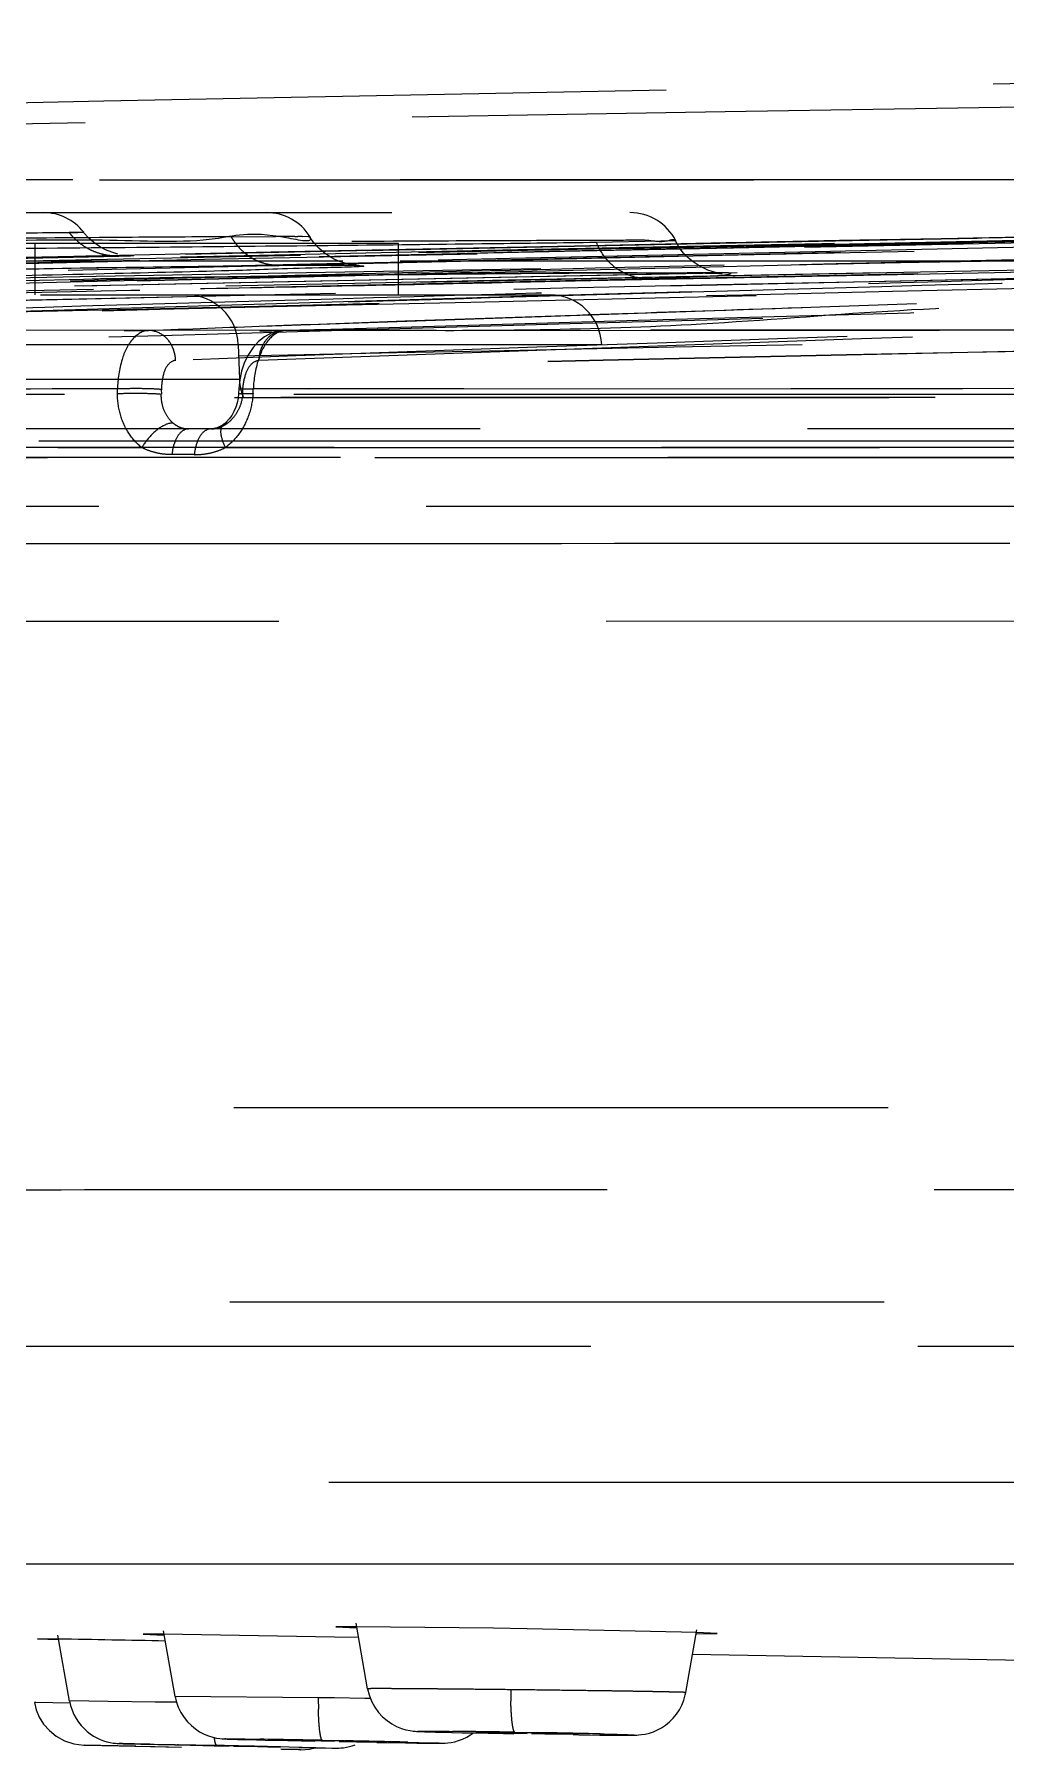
# Model space of a CAD drawing. Header units: millimetres. Extents: x 687 to 1107, y -116 to 478.
# Drawn here: x 931.257 to 933.143, y 329.14 to 332.471 of the extents above; entities that cross this region are included whole.
import ezdxf

# ---------------------------------------------------------------- set-up
doc = ezdxf.new("R2010")
doc.units = ezdxf.units.MM
doc.header["$LTSCALE"] = 0.1
doc.linetypes.add('HIDDENX2', pattern=[19.05, 12.7, -6.35])
doc.layers.add('HIDDEN', color=8, linetype='HIDDENX2')

msp = doc.modelspace()

# ---------------------------------------------------------------- linework, layer by layer
at = {"layer": 'HIDDEN'}
for p, q in [((928.7763, 332.1246), (932.4133, 332.1246)), ((931.325, 332.0859), (928.6826, 332.0558)), ((931.3531, 332.0863), (931.325, 332.0859)), ((931.3499, 332.0863), (931.3531, 332.0863)), ((931.6397, 332.0776), (931.7253, 332.0779)), ((931.7629, 332.078), (931.7253, 332.078)), ((931.7629, 332.0779), (931.7686, 332.0779)), ((931.7776, 332.0779), (931.7687, 332.0779)), ((931.7891, 332.0779), (931.7777, 332.0778)), ((931.7925, 332.0778), (931.7891, 332.0776)), ((931.9642, 332.0646), (929.2254, 332.0646)), ((931.2587, 331.9646), (931.2587, 332.0646)), ((931.9642, 331.9646), (931.9642, 332.0646)), ((932.4732, 332.0688), (932.3485, 332.0665)), ((932.5023, 332.07), (932.4732, 332.0688)), ((928.5717, 331.9727), (931.4212, 332.0401)), ((931.2109, 332.0148), (931.2614, 332.0157)), ((931.2614, 332.0157), (931.3111, 332.0165)), ((931.3111, 332.0165), (931.3597, 332.0172)), ((931.3597, 332.0172), (931.4073, 332.018)), ((931.4073, 332.018), (931.4536, 332.0187)), ((931.4208, 332.0401), (931.4336, 332.0405)), ((931.4212, 332.0401), (931.4507, 332.041)), ((931.4336, 332.0405), (931.4439, 332.0408)), ((931.4536, 332.0187), (931.4985, 332.0193)), ((931.4985, 332.0193), (931.542, 332.0199)), ((931.542, 332.0199), (931.5837, 332.0205)), ((931.5837, 332.0205), (931.6237, 332.021)), ((931.6237, 332.021), (931.6616, 332.0214)), ((931.6616, 332.0214), (931.6973, 332.0218)), ((931.6973, 332.0218), (931.7305, 332.0221)), ((931.7305, 332.0221), (931.7529, 332.0223)), ((931.7326, 332.0221), (931.8652, 332.0226)), ((931.7529, 332.0223), (931.7731, 332.0224)), ((931.7731, 332.0224), (931.7911, 332.0225)), ((931.7911, 332.0225), (931.8072, 332.0226)), ((931.8072, 332.0226), (931.8215, 332.0226)), ((931.8215, 332.0226), (931.8342, 332.0226)), ((931.8342, 332.0226), (931.8453, 332.0226)), ((931.8453, 332.0226), (931.855, 332.0226)), ((931.855, 332.0226), (931.8632, 332.0225)), ((931.8632, 332.0225), (931.8701, 332.0224)), ((931.8701, 332.0224), (931.8756, 332.0223)), ((931.8756, 332.0223), (931.8785, 332.0223)), ((931.209, 331.9927), (931.2675, 331.9937)), ((931.2675, 331.9937), (931.3251, 331.9947)), ((931.3251, 331.9947), (931.3819, 331.9957)), ((931.3819, 331.9957), (931.4378, 331.9966)), ((931.4378, 331.9966), (931.4927, 331.9975)), ((931.4927, 331.9975), (931.5466, 331.9983)), ((931.5466, 331.9983), (931.5994, 331.9991)), ((931.5994, 331.9991), (931.6511, 331.9999)), ((931.6511, 331.9999), (931.7015, 332.0006)), ((931.7015, 332.0006), (931.7508, 332.0013)), ((931.7508, 332.0013), (931.7988, 332.002)), ((931.7988, 332.002), (931.8454, 332.0026)), ((931.8454, 332.0026), (931.8908, 332.0032)), ((931.8908, 332.0032), (931.9347, 332.0037)), ((931.9347, 332.0037), (931.9772, 332.0043)), ((931.9772, 332.0043), (932.0183, 332.0047)), ((932.0183, 332.0047), (932.058, 332.0052)), ((932.058, 332.0052), (932.0963, 332.0055)), ((932.0963, 332.0055), (932.1331, 332.0059)), ((932.1331, 332.0059), (932.1685, 332.0062)), ((932.1685, 332.0062), (932.2024, 332.0065)), ((932.2024, 332.0065), (932.2349, 332.0068)), ((932.2349, 332.0068), (932.266, 332.007)), ((932.266, 332.007), (932.2955, 332.0072)), ((932.2955, 332.0072), (932.3237, 332.0074)), ((932.3237, 332.0074), (932.3504, 332.0075)), ((932.3504, 332.0075), (932.3757, 332.0076)), ((932.3757, 332.0076), (932.3995, 332.0077)), ((932.3995, 332.0077), (932.4219, 332.0078)), ((932.4219, 332.0078), (932.4429, 332.0078)), ((932.4429, 332.0078), (932.4625, 332.0078)), ((932.4458, 331.9965), (932.5804, 332.0019)), ((932.4625, 332.0078), (932.4806, 332.0078)), ((932.4806, 332.0078), (932.4973, 332.0078)), ((932.4973, 332.0078), (932.5125, 332.0077)), ((932.5125, 332.0077), (932.5264, 332.0076)), ((932.5264, 332.0076), (932.5389, 332.0075)), ((932.5389, 332.0075), (932.55, 332.0074)), ((932.55, 332.0074), (932.5598, 332.0072)), ((932.5598, 332.0072), (932.5683, 332.0071)), ((932.5683, 332.0071), (932.5755, 332.0069)), ((932.5755, 332.0069), (932.5814, 332.0067)), ((929.3643, 331.9646), (932.2586, 331.9646)), ((932.9695, 331.9477), (931.4889, 331.8961)), ((935.6281, 331.8975), (929.9625, 331.8954)), ((931.7544, 331.8962), (931.743, 331.8958)), ((931.7446, 331.8958), (937.8305, 331.8984)), ((932.3585, 331.868), (929.2644, 331.868)), ((931.653, 331.868), (931.6553, 331.8011)), ((931.781, 331.8484), (931.6535, 331.8457)), ((928.8287, 331.8011), (931.6553, 331.8011)), ((929.8848, 331.7817), (935.5935, 331.7839)), ((931.4185, 331.7732), (931.4188, 331.782)), ((931.5036, 331.781), (931.5038, 331.7721)), ((931.6542, 331.7823), (931.6537, 331.7734)), ((931.6621, 331.7811), (931.6542, 331.7824)), ((931.6542, 331.7824), (931.6823, 331.7821)), ((931.6617, 331.7721), (931.6621, 331.7811)), ((931.6818, 331.7732), (931.6823, 331.7821)), ((937.806, 331.7847), (931.6823, 331.7821)), ((963.4856, 331.7657), (925.8486, 331.7657)), ((926.0459, 331.7721), (940.3097, 331.7721)), ((926.053, 331.7721), (943.6161, 331.7721)), ((926.236, 331.7721), (942.5508, 331.7721)), ((927.8361, 331.7656), (956.7883, 331.7656)), ((931.6537, 331.7734), (931.6818, 331.7732)), ((931.6537, 331.7734), (931.6617, 331.7721)), ((943.5529, 331.7046), (926.0415, 331.7046)), ((931.2657, 331.6813), (931.432, 331.6814)), ((931.432, 331.6814), (931.501, 331.6814)), ((931.501, 331.6814), (931.5785, 331.6814)), ((931.5785, 331.6814), (931.6482, 331.6814)), ((931.6482, 331.6814), (931.753, 331.6814)), ((931.753, 331.6814), (931.8085, 331.6813)), ((931.8085, 331.6813), (931.839, 331.6813)), ((931.839, 331.6813), (931.9339, 331.6813)), ((926.2031, 331.6493), (935.6619, 331.6493)), ((927.4929, 331.6683), (931.466, 331.6683)), ((935.6494, 331.6683), (929.8383, 331.6683)), ((931.5679, 331.6546), (931.5244, 331.6546)), ((931.6281, 331.6682), (935.6609, 331.6681)), ((926.3027, 331.5545), (935.669, 331.5545)), ((931.8495, 331.4814), (931.0648, 331.4811)), ((931.8731, 331.4814), (931.8495, 331.4814)), ((932.2806, 331.4816), (931.8731, 331.4814)), ((932.3835, 331.4817), (932.2806, 331.4816)), ((932.4383, 331.4817), (932.3835, 331.4817)), ((932.5477, 331.4817), (932.4383, 331.4817)), ((932.5711, 331.4818), (932.5477, 331.4817)), ((932.7211, 331.4818), (932.5711, 331.4818)), ((933.1511, 331.4819), (932.7211, 331.4818)), ((935.5421, 331.3312), (929.9172, 331.3305)), ((942.4395, 330.3862), (928.431, 330.3861)), ((942.4319, 330.0085), (931.1512, 330.0085)), ((925.3524, 329.9236), (963.9821, 329.9236)), ((933.0989, 329.6584), (931.1629, 329.6587)), ((933.1394, 329.6584), (933.0989, 329.6584)), ((933.4104, 329.6584), (933.1394, 329.6584)), ((931.0783, 329.5009), (931.4657, 329.5008)), ((931.4657, 329.5008), (931.5343, 329.5008)), ((931.5343, 329.5008), (931.5661, 329.5008)), ((931.5661, 329.5008), (931.6351, 329.5008)), ((931.6351, 329.5008), (931.6442, 329.5008)), ((931.6442, 329.5008), (931.6666, 329.5008)), ((931.6666, 329.5008), (931.7344, 329.5008)), ((931.7344, 329.5008), (931.8391, 329.5008)), ((931.8391, 329.5008), (931.9341, 329.5008)), ((931.9341, 329.5008), (931.9748, 329.5008)), ((931.9748, 329.5008), (932.003, 329.5008)), ((932.003, 329.5008), (932.03, 329.5008)), ((932.03, 329.5008), (933.1426, 329.5006)), ((933.1426, 329.5006), (933.2014, 329.5006)), ((931.9042, 329.258), (931.8818, 329.3852)), ((931.3032, 329.3546), (931.2637, 329.3551)), ((931.2637, 329.3551), (931.3034, 329.3539)), ((931.3256, 329.2342), (931.3031, 329.362)), ((931.5082, 329.3638), (931.4688, 329.3638)), ((931.4688, 329.3638), (931.5087, 329.3623)), ((931.5306, 329.2432), (931.5081, 329.3708)), ((931.8402, 329.3582), (931.5082, 329.3638)), ((931.8869, 329.3573), (931.8402, 329.3582)), ((931.8818, 329.3786), (931.8424, 329.3782)), ((931.8424, 329.3782), (931.8825, 329.3764)), ((932.1483, 329.3754), (931.8818, 329.3786)), ((932.2137, 329.3743), (932.1483, 329.3754)), ((932.5434, 329.3673), (932.2137, 329.3743)), ((932.5219, 329.2508), (932.5433, 329.3724)), ((932.5432, 329.365), (932.5827, 329.3655)), ((932.5827, 329.3655), (932.5434, 329.3673)), ((932.535, 329.3253), (933.2138, 329.3128)), ((932.2137, 329.2558), (932.1819, 329.2562)), ((931.2605, 329.2313), (931.2573, 329.2313)), ((931.326, 329.2303), (931.2605, 329.2313)), ((931.4005, 329.2335), (931.3257, 329.2343)), ((931.4918, 329.2323), (931.4005, 329.2335)), ((931.5333, 329.2317), (931.4918, 329.2323)), ((931.8085, 329.2405), (931.5307, 329.2433)), ((931.8402, 329.2401), (931.8085, 329.2405)), ((931.8985, 329.2393), (931.8402, 329.2401)), ((931.91, 329.2391), (931.8985, 329.2393)), ((931.3342, 329.151), (931.3535, 329.1487)), ((931.4191, 329.1473), (931.3537, 329.1487)), ((931.3537, 329.1487), (931.4218, 329.1472)), ((931.4543, 329.1465), (931.4191, 329.1473)), ((931.4218, 329.1472), (931.5432, 329.1447)), ((931.4241, 329.1515), (931.4294, 329.1514)), ((931.4294, 329.1514), (931.464, 329.1505)), ((931.464, 329.1505), (931.5631, 329.1482)), ((931.4669, 329.1463), (931.5432, 329.1447)), ((931.49, 329.1506), (931.6116, 329.1482)), ((931.5374, 329.1493), (931.5352, 329.1493)), ((931.5352, 329.1493), (931.6089, 329.1475)), ((931.6009, 329.1481), (931.5374, 329.1493)), ((931.5631, 329.1482), (931.6064, 329.1473)), ((931.6267, 329.1476), (931.6009, 329.1481)), ((931.6064, 329.1473), (931.6089, 329.1472)), ((931.6089, 329.1475), (931.6352, 329.147)), ((931.6116, 329.1482), (931.6558, 329.1473)), ((931.6352, 329.1474), (931.6267, 329.1476)), ((931.6318, 329.1603), (931.637, 329.1601)), ((931.6533, 329.147), (931.6352, 329.1474)), ((931.637, 329.1601), (931.6514, 329.1597)), ((931.6437, 329.1468), (931.6695, 329.1463)), ((931.6514, 329.1597), (931.6714, 329.1592)), ((931.6844, 329.1464), (931.6533, 329.147)), ((931.6558, 329.1473), (931.7015, 329.1463)), ((931.6695, 329.1463), (931.7106, 329.1455)), ((931.6714, 329.1592), (931.7054, 329.1584)), ((931.7352, 329.1451), (931.6844, 329.1464)), ((931.7015, 329.1463), (931.7771, 329.1446)), ((931.7054, 329.1584), (931.7494, 329.1574)), ((931.7424, 329.1585), (931.7402, 329.1584)), ((931.7402, 329.1584), (931.8141, 329.1566)), ((931.8057, 329.1576), (931.7424, 329.1585)), ((931.7494, 329.1574), (931.8018, 329.1563)), ((931.8316, 329.1571), (931.8057, 329.1576)), ((931.8141, 329.1566), (931.8402, 329.156)), ((931.8166, 329.1579), (931.8609, 329.157)), ((931.8402, 329.1569), (931.8316, 329.1571)), ((931.8586, 329.1566), (931.8402, 329.1569)), ((931.8488, 329.1559), (931.8747, 329.1554)), ((931.9402, 329.1545), (931.8586, 329.1566)), ((931.9156, 329.1547), (931.938, 329.1545)), ((931.9222, 329.154), (931.9424, 329.1536)), ((931.938, 329.1545), (931.9402, 329.1545)), ((931.9424, 329.1536), (931.9778, 329.1531)), ((931.9778, 329.1531), (931.9997, 329.1527)), ((932.0433, 329.1523), (931.9802, 329.1531)), ((931.9822, 329.1544), (932.047, 329.1525)), ((931.9997, 329.1527), (932.0224, 329.1524)), ((932.0152, 329.1746), (932.0247, 329.1743)), ((932.0224, 329.1524), (932.0347, 329.1523)), ((932.0247, 329.1743), (932.0363, 329.174)), ((932.0347, 329.1523), (932.0409, 329.1523)), ((932.0363, 329.174), (932.0504, 329.1736)), ((932.0409, 329.1523), (932.0458, 329.1523)), ((932.0504, 329.1736), (932.0675, 329.1732)), ((932.0675, 329.1732), (932.088, 329.1727)), ((932.088, 329.1727), (932.1117, 329.1722)), ((932.1117, 329.1722), (932.1384, 329.1717)), ((932.1159, 329.1736), (932.1137, 329.1735)), ((932.1137, 329.1735), (932.1881, 329.1715)), ((932.179, 329.173), (932.1159, 329.1736)), ((932.1384, 329.1717), (932.1678, 329.1711)), ((932.1678, 329.1711), (932.188, 329.1708)), ((932.2048, 329.1726), (932.179, 329.173)), ((932.1881, 329.1715), (932.2137, 329.1711)), ((932.1903, 329.1736), (932.2346, 329.1728)), ((932.2137, 329.1724), (932.2048, 329.1726)), ((932.2326, 329.1721), (932.2137, 329.1724)), ((932.2226, 329.1709), (932.2484, 329.1705)), ((932.3137, 329.17), (932.2326, 329.1721)), ((932.2484, 329.1705), (932.3033, 329.1699)), ((932.3033, 329.1699), (932.3115, 329.1699)), ((932.3115, 329.1699), (932.3137, 329.17)), ((932.3359, 329.1685), (932.3551, 329.1682)), ((932.3551, 329.1682), (932.3719, 329.1681)), ((932.3719, 329.1681), (932.3862, 329.168)), ((932.3862, 329.168), (932.3981, 329.1679)), ((932.3981, 329.1679), (932.4078, 329.1679)), ((932.4078, 329.1679), (932.4153, 329.1679)), ((931.7106, 329.1455), (931.733, 329.1451)), ((931.733, 329.1451), (931.7352, 329.1451)), ((931.7566, 329.1401), (931.7355, 329.1406)), ((931.7371, 329.1405), (931.7703, 329.1398)), ((931.7697, 329.1398), (931.7566, 329.1401)), ((931.7742, 329.1397), (931.7697, 329.1398)), ((931.7703, 329.1398), (931.7742, 329.1397)), ((931.7705, 329.144), (931.8033, 329.1434)), ((931.7743, 329.1397), (931.7911, 329.1408)), ((931.8039, 329.1434), (931.775, 329.1439)), ((931.7771, 329.1446), (931.8403, 329.1428)), ((931.7911, 329.1408), (931.8022, 329.1434)), ((931.8033, 329.1434), (931.8222, 329.1431)), ((931.8222, 329.1431), (931.8349, 329.1429)), ((931.8349, 329.1429), (931.8408, 329.1428)), ((931.8408, 329.1428), (931.8437, 329.1428))]:
    msp.add_line(p, q, dxfattribs=at)
for points in [[(940.5628, 332.4708), (937.4569, 332.4422), (934.3885, 332.3986), (931.392, 332.3412), (928.4894, 332.2716)], [(940.2184, 332.1684), (937.8725, 332.1469), (935.5239, 332.1163), (933.1728, 332.0767), (930.8192, 332.0281), (928.4632, 331.9705), (926.1046, 331.9037)], [(940.2459, 332.1685), (937.8974, 332.147), (935.5457, 332.1165), (933.191, 332.0769), (930.8333, 332.0282), (928.4726, 331.9705), (926.109, 331.9037)], [(940.5377, 332.1694), (938.3102, 332.1491), (936.0237, 332.1194), (933.6784, 332.0801), (931.2743, 332.031), (928.8113, 331.9719), (926.2896, 331.9027)], [(940.6991, 332.17), (938.5775, 332.1505), (936.3517, 332.1216), (934.0217, 332.0827), (931.5876, 332.0334), (929.0494, 331.9732), (926.407, 331.902)], [(941.6307, 332.1725), (939.5679, 332.1512), (937.3963, 332.1185), (935.1158, 332.0751), (932.7264, 332.0222), (930.2282, 331.9619), (927.6212, 331.8969)], [(941.1109, 332.1711), (939.1289, 332.1524), (937.0486, 332.1245), (934.8699, 332.0873), (932.5927, 332.0413), (930.2172, 331.9869), (927.7432, 331.9253)], [(940.2125, 332.1684), (937.6744, 332.1447), (935.2104, 332.1117), (932.8205, 332.0703), (930.5048, 332.0213), (928.2632, 331.9655)], [(942.2427, 332.1737), (940.4344, 332.1529), (938.5307, 332.1207), (936.5315, 332.0774), (934.4369, 332.0242), (932.2469, 331.9627), (929.9615, 331.8953)], [(931.4195, 332.0441), (931.4075, 332.0475), (931.3956, 332.0523), (931.3839, 332.0586), (931.3728, 332.0663), (931.3623, 332.0755), (931.3527, 332.086)], [(931.882, 332.0222), (931.8824, 332.0221), (931.8821, 332.0222), (931.8815, 332.0222), (931.8804, 332.0223), (931.8787, 332.0225), (931.8762, 332.0228), (931.8724, 332.0234), (931.8669, 332.0244), (931.8598, 332.0262), (931.8509, 332.0291), (931.8408, 332.0334), (931.8302, 332.0392), (931.8196, 332.0465), (931.8096, 332.0553), (931.8002, 332.0655), (931.7918, 332.0771)], [(932.5814, 332.0067), (932.5862, 332.0066), (932.5881, 332.0065), (932.5897, 332.0064), (932.591, 332.0064), (932.5919, 332.0063), (932.5925, 332.0063), (932.5927, 332.0063), (932.5925, 332.0063), (932.5917, 332.0064), (932.5903, 332.0065), (932.5879, 332.0068), (932.5845, 332.0074), (932.5796, 332.0085), (932.5729, 332.0103), (932.5647, 332.0131), (932.5554, 332.0171), (932.5456, 332.0224), (932.536, 332.0289), (932.5265, 332.0368), (932.5176, 332.046), (932.5092, 332.0569), (932.5016, 332.0696)], [(929.5457, 331.9983), (929.6647, 332.0012), (929.7855, 332.0042), (929.9073, 332.0071), (930.0296, 332.01), (930.1515, 332.0129), (930.2722, 332.0158), (930.3911, 332.0185), (930.5074, 332.0212), (930.6203, 332.0238), (930.7292, 332.0262), (930.8334, 332.0285), (930.9322, 332.0307), (931.0248, 332.0327), (931.1103, 332.0346), (931.1877, 332.0362), (931.2558, 332.0376), (931.3141, 332.0388), (931.3622, 332.0397), (931.3996, 332.0404), (931.4266, 332.0409), (931.4431, 332.0411), (931.4491, 332.0411)], [(931.8785, 332.0223), (931.8807, 332.0222), (931.8815, 332.0222), (931.882, 332.0222)], [(931.7429, 331.8958), (931.7301, 331.8942), (931.7171, 331.8902), (931.7043, 331.8835), (931.6925, 331.8743), (931.6819, 331.8628), (931.6728, 331.8491), (931.6654, 331.8339), (931.6597, 331.8169), (931.656, 331.7996), (931.6542, 331.7823)], [(931.6537, 331.7734), (931.6527, 331.7644), (931.6509, 331.7555), (931.6482, 331.7468), (931.6446, 331.7385), (931.6404, 331.7309), (931.6354, 331.724), (931.6301, 331.7181), (931.6245, 331.7133)], [(931.6244, 331.7132), (931.6186, 331.7096), (931.6123, 331.7068), (931.6059, 331.7051), (931.5998, 331.7046)], [(931.9043, 329.258), (931.9072, 329.2462), (931.9119, 329.2337), (931.918, 329.2223), (931.9253, 329.2122), (931.9333, 329.2035), (931.9419, 329.1961), (931.951, 329.1898), (931.9603, 329.1848), (931.9698, 329.1809), (931.9787, 329.1783), (931.9865, 329.1767), (931.9928, 329.1758), (931.9966, 329.1755), (931.9993, 329.1753), (932.002, 329.1752), (932.0046, 329.175), (932.0077, 329.1749), (932.0152, 329.1746)], [(932.4153, 329.1679), (932.4183, 329.1679), (932.4211, 329.168), (932.4237, 329.168), (932.4267, 329.1681), (932.4308, 329.1684), (932.4361, 329.1689), (932.4432, 329.1701), (932.4511, 329.1721), (932.459, 329.1747), (932.4669, 329.1781), (932.4749, 329.1824), (932.4827, 329.1876), (932.4902, 329.1938), (932.4973, 329.2008), (932.5037, 329.2086), (932.5094, 329.2171), (932.5141, 329.2262), (932.518, 329.2359), (932.5209, 329.2461), (932.5219, 329.2508)], [(931.2573, 329.2315), (931.2609, 329.2172), (931.2668, 329.203), (931.2753, 329.1893), (931.2864, 329.1767), (931.2999, 329.1657)], [(931.3257, 329.2343), (931.3277, 329.2253), (931.3305, 329.2165), (931.334, 329.2083), (931.3382, 329.2005), (931.3429, 329.1933), (931.3481, 329.1867), (931.3537, 329.1807), (931.3596, 329.1752), (931.3658, 329.1704), (931.3722, 329.1662), (931.3787, 329.1626), (931.3852, 329.1595), (931.3918, 329.157), (931.3983, 329.155), (931.4044, 329.1536), (931.4101, 329.1526), (931.4147, 329.1521), (931.4179, 329.1518), (931.42, 329.1517), (931.4215, 329.1516), (931.4241, 329.1515)], [(931.5307, 329.2433), (931.5328, 329.2339), (931.5367, 329.2226), (931.5418, 329.212), (931.5478, 329.2025), (931.5546, 329.194), (931.5621, 329.1865), (931.57, 329.18), (931.5782, 329.1746), (931.5867, 329.1701), (931.5951, 329.1666), (931.6036, 329.1639), (931.6112, 329.1622), (931.6172, 329.1613), (931.6216, 329.1609), (931.6242, 329.1607), (931.626, 329.1606), (931.6278, 329.1605), (931.6318, 329.1603)], [(931.2999, 329.1657), (931.3159, 329.1569), (931.3342, 329.151)], [(931.8437, 329.1428), (931.8454, 329.1428), (931.8483, 329.1429), (931.8522, 329.1431), (931.8574, 329.1436), (931.8631, 329.1445), (931.8688, 329.1458), (931.8745, 329.1474), (931.8803, 329.1494)], [(932.0458, 329.1523), (932.0478, 329.1523), (932.0498, 329.1523), (932.052, 329.1524), (932.055, 329.1525), (932.0601, 329.1529), (932.0664, 329.1538), (932.0734, 329.1552)], [(932.0734, 329.1552), (932.0809, 329.1574), (932.0887, 329.1603), (932.0966, 329.164), (932.1041, 329.1685), (932.1095, 329.1723)], [(932.303, 329.1689), (932.3145, 329.1687), (932.3359, 329.1685)]]:
    msp.add_lwpolyline(points, dxfattribs=at)
for centre, radius, start, end in [((931.2744, 332.0246), 0.1, 38.1259, 90), ((931.7077, 332.0246), 0.1, 32.0066, 90), ((932.4133, 332.0246), 0.1, 27.0333, 90), ((944.7351, -285.3221), 617.449, 90.4170255, 91.7289886), ((944.7194, -284.0435), 616.1704, 90.4180088, 91.7305396), ((944.6666, -398.7319), 730.8532, 90.6755085, 91.3268243), ((931.5531, 331.8646), 0.1, 2, 90), ((932.2586, 331.8646), 0.1, 2, 90), ((948.8428, -413.1093), 745.1294, 91.0315391, 91.3218266), ((948.9205, -416.6047), 748.6253, 91.0326652, 91.3215972), ((944.7866, -285.5204), 617.5057, 90.9403695, 91.2068226), ((931.7553, 331.8046), 0.1, 182, 203.1051), ((930.0654, 258.904), 70.4615, 88.823953, 88.993433), ((933.0489, 329.2569), 0.867, 180.0482, 181.5147), ((932.682, 329.2389), 0.8735, 179.8933, 181.3508), ((931.2081, 297.8118), 31.352, 88.8879, 89.11005), ((931.0982, 291.0845), 38.0801, 88.66987, 88.85236), ((932.1078, 342.1397), 12.9864, 268.97139, 269.15221), ((931.8317, 308.1291), 21.0476, 89.02381, 89.35458), ((931.7745, 303.5596), 25.6174, 88.69962, 88.97098)]:
    msp.add_arc(centre, radius, start, end, dxfattribs=at)
for points, knots in [([(926.277, 332.1897), (929.3414, 332.2665), (935.4713, 332.3816), (944.6676, 332.4392), (953.8638, 332.3816), (959.9937, 332.2665), (963.0581, 332.1897)], [0, 0, 0, 0, 0.25, 0.5, 0.75, 1, 1, 1, 1]), ([(925.669, 332.1909), (925.6695, 332.1909), (925.6714, 332.1909), (925.6759, 332.1909), (925.6833, 332.1909), (925.6991, 332.1908), (925.7262, 332.1908), (925.7894, 332.1906), (925.8978, 332.1904), (926.0257, 332.1902), (926.1515, 332.19), (926.2646, 332.1898), (926.3965, 332.1895), (926.5589, 332.1892), (926.769, 332.189), (926.9825, 332.1888), (927.1923, 332.1886), (927.3849, 332.1885), (927.6046, 332.1884), (927.958, 332.1883), (928.48, 332.1881), (929.1976, 332.188), (930.03, 332.188), (930.963, 332.1882), (931.977, 332.1884), (933.4349, 332.1885), (934.9409, 332.1888), (936.4822, 332.189), (937.6646, 332.1892), (938.8564, 332.1892), (940.0552, 332.1891), (941.2604, 332.1888), (942.432, 332.1882), (943.5681, 332.1874), (944.3006, 332.1871), (944.667, 332.1871)], [0, 0, 0, 0, 0.000078, 0.000312, 0.000702, 0.001247, 0.002806, 0.004989, 0.011227, 0.019924, 0.025187, 0.031083, 0.037783, 0.046023, 0.056721, 0.070956, 0.07975, 0.089844, 0.10137, 0.114443, 0.145647, 0.183798, 0.227763, 0.277088, 0.331133, 0.387887, 0.507311, 0.568943, 0.631279, 0.694023, 0.75713, 0.820596, 0.884336, 0.942135, 1, 1, 1, 1]), ([(944.6672, 332.1879), (944.5475, 332.1879), (944.3085, 332.1879), (943.9492, 332.1881), (943.5894, 332.1882), (943.2318, 332.1884), (942.8796, 332.1886), (942.5311, 332.1887), (942.1782, 332.1888), (941.8095, 332.189), (941.4135, 332.1891), (940.9786, 332.1891), (940.494, 332.1892), (939.9502, 332.1892), (939.338, 332.1892), (938.65, 332.1892), (937.88, 332.1892), (937.0192, 332.1891), (936.0581, 332.1889), (935.0077, 332.1888), (933.9311, 332.1886), (932.9105, 332.1885), (932.004, 332.1883), (931.2123, 332.1882), (930.5123, 332.1881), (929.8847, 332.1881), (929.3199, 332.1881), (928.8125, 332.1881), (928.3564, 332.1882), (927.9442, 332.1883), (927.57, 332.1885), (927.233, 332.1886), (926.9363, 332.1887), (926.682, 332.1891), (926.4674, 332.1894), (926.3366, 332.1896), (926.277, 332.1897)], [0, 0, 0, 0, 0.019536, 0.038982, 0.058621, 0.078223, 0.09732, 0.11608, 0.135062, 0.154893, 0.176221, 0.199673, 0.22584, 0.25526, 0.288397, 0.325695, 0.367502, 0.413999, 0.466116, 0.524291, 0.585359, 0.641741, 0.690769, 0.733236, 0.770895, 0.804967, 0.835605, 0.86304, 0.887734, 0.910011, 0.930285, 0.948779, 0.964986, 0.978676, 0.99027, 1, 1, 1, 1]), ([(926.1046, 331.9037), (927.676, 331.9512), (930.8155, 332.0341), (935.5203, 332.1223), (938.6535, 332.157), (940.2184, 332.1684)], [0, 0, 0, 0, 0.334098, 0.667429, 1, 1, 1, 1]), ([(940.246, 332.1685), (938.6792, 332.1572), (935.5414, 332.1224), (930.829, 332.0342), (927.6836, 331.9512), (926.109, 331.9037)], [0, 0, 0, 0, 0.332429, 0.665762, 1, 1, 1, 1]), ([(940.4297, 332.1691), (938.7666, 332.1569), (935.5302, 332.1194), (930.8107, 332.027), (927.7545, 331.9462), (926.2714, 331.9028)], [0, 0, 0, 0, 0.352331, 0.685663, 1, 1, 1, 1]), ([(926.2896, 331.9027), (927.78, 331.9461), (930.8534, 332.027), (935.6028, 332.1197), (938.8619, 332.1574), (940.5377, 332.1694)], [0, 0, 0, 0, 0.313872, 0.647204, 1, 1, 1, 1]), ([(926.3834, 331.9021), (927.848, 331.9441), (930.8883, 332.0241), (935.6157, 332.1184), (938.8786, 332.1572), (940.5656, 332.1696)], [0, 0, 0, 0, 0.309886, 0.643216, 1, 1, 1, 1]), ([(940.6991, 332.17), (938.9966, 332.1577), (935.7059, 332.1188), (930.9419, 332.0241), (927.8806, 331.9439), (926.4071, 331.902)], [0, 0, 0, 0, 0.357311, 0.690642, 1, 1, 1, 1]), ([(940.9297, 332.1706), (939.197, 332.1577), (935.886, 332.1155), (931.152, 332.0157), (928.1507, 331.9378), (926.7273, 331.9001)], [0, 0, 0, 0, 0.365951, 0.699282, 1, 1, 1, 1]), ([(927.5179, 331.8971), (927.8904, 331.9065), (928.6359, 331.9252), (929.7986, 331.9545), (931.0064, 331.9846), (932.3041, 332.0163), (933.6473, 332.0477), (935.081, 332.079), (936.5605, 332.1081), (938.1308, 332.1347), (939.7465, 332.1567), (940.8538, 332.1676), (941.4075, 332.1719)], [0, 0, 0, 0, 0.08048, 0.161025, 0.251157, 0.341392, 0.441323, 0.541288, 0.651081, 0.760873, 0.880434, 1, 1, 1, 1]), ([(941.6309, 332.1725), (941.0693, 332.1682), (939.9463, 332.1573), (938.3091, 332.1351), (936.7191, 332.1083), (935.2238, 332.079), (933.7761, 332.0474), (932.4229, 332.0159), (931.1172, 331.9842), (929.9051, 331.954), (928.74, 331.9249), (927.9943, 331.9063), (927.6216, 331.897)], [0, 0, 0, 0, 0.120226, 0.240446, 0.350569, 0.460687, 0.560657, 0.660585, 0.75049, 0.840289, 0.920178, 1, 1, 1, 1]), ([(927.7434, 331.9254), (929.0936, 331.9603), (931.9288, 332.0314), (936.3846, 332.1213), (939.4905, 332.1592), (941.111, 332.1711)], [0, 0, 0, 0, 0.303056, 0.636386, 1, 1, 1, 1]), ([(929.9625, 331.8954), (930.2365, 331.9035), (930.8478, 331.9217), (931.8278, 331.9504), (932.9461, 331.9827), (934.1805, 332.0171), (935.543, 332.0533), (937.0339, 332.0898), (938.6551, 332.1245), (940.406, 332.1544), (941.6164, 332.1684), (942.243, 332.1737)], [0, 0, 0, 0, 0.066948, 0.149355, 0.239448, 0.340177, 0.450927, 0.572318, 0.704391, 0.846952, 1, 1, 1, 1]), ([(931.479, 331.8957), (931.5555, 331.8988), (931.7213, 331.9051), (931.9909, 331.9147), (932.3028, 331.9255), (932.6616, 331.9375), (933.0672, 331.9506), (933.5163, 331.9651), (934.0113, 331.9818), (934.5704, 332.0005), (935.2061, 332.0199), (935.9293, 332.0422), (936.7378, 332.0652), (937.6403, 332.0896), (938.6422, 332.1141), (939.754, 332.1378), (940.987, 332.159), (941.8506, 332.1696), (942.3044, 332.1738)], [0, 0, 0, 0, 0.021189, 0.04597, 0.074744, 0.107634, 0.145422, 0.187186, 0.232097, 0.282629, 0.342156, 0.408281, 0.483095, 0.566222, 0.658368, 0.760734, 0.874289, 1, 1, 1, 1]), ([(931.7446, 331.8958), (931.82, 331.899), (931.985, 331.8951), (932.254, 331.8965), (932.5687, 331.9064), (932.9161, 331.9368), (933.2817, 331.9493), (933.665, 331.9628), (934.086, 331.9771), (934.568, 331.9928), (935.1173, 332.0104), (935.7356, 332.0293), (936.4305, 332.0507), (937.208, 332.0724), (938.0755, 332.0952), (939.0402, 332.1181), (940.1123, 332.1402), (941.3036, 332.1602), (942.1388, 332.1702), (942.578, 332.1743)], [0, 0, 0, 0, 0.020905, 0.045625, 0.074486, 0.108011, 0.142138, 0.175725, 0.21418, 0.25873, 0.309241, 0.366286, 0.429968, 0.501698, 0.581586, 0.670189, 0.768802, 0.878424, 1, 1, 1, 1]), ([(940.5178, 332.1117), (938.9346, 332.0994), (935.7682, 332.0632), (931.0188, 331.9743), (927.853, 331.8919), (926.2701, 331.8449)], [0, 0, 0, 0, 0.333299, 0.666632, 1, 1, 1, 1]), ([(926.294, 331.8449), (927.8664, 331.8909), (931.0117, 331.9744), (935.7305, 332.0622), (938.8768, 332.0997), (940.4501, 332.1112)], [0, 0, 0, 0, 0.33331, 0.666643, 1, 1, 1, 1]), ([(926.3838, 331.8441), (927.9713, 331.8892), (931.1464, 331.9735), (935.9097, 332.0611), (939.0852, 332.1006), (940.673, 332.1121)], [0, 0, 0, 0, 0.333376, 0.666709, 1, 1, 1, 1]), ([(940.5914, 332.1118), (939.0154, 332.0988), (935.8635, 332.0617), (931.1364, 331.9726), (927.9856, 331.8908), (926.4104, 331.8444)], [0, 0, 0, 0, 0.333361, 0.666693, 1, 1, 1, 1]), ([(941.0767, 332.1135), (939.54, 332.1013), (936.4093, 332.0639), (931.6279, 331.9663), (928.3832, 331.8869), (926.7323, 331.8423)], [0, 0, 0, 0, 0.321332, 0.654668, 1, 1, 1, 1]), ([(926.7633, 331.8425), (928.3972, 331.8871), (931.609, 331.9664), (936.3428, 332.0634), (939.4428, 332.1007), (940.9647, 332.113)], [0, 0, 0, 0, 0.34523, 0.678556, 1, 1, 1, 1]), ([(941.4504, 332.1143), (939.9581, 332.1008), (936.9226, 332.0616), (932.2931, 331.958), (929.1558, 331.8816), (927.5615, 331.8395)], [0, 0, 0, 0, 0.322266, 0.655589, 1, 1, 1, 1]), ([(927.5801, 331.8392), (929.1888, 331.8816), (932.3539, 331.9583), (937.0232, 332.0623), (940.0842, 332.1015), (941.5885, 332.1148)], [0, 0, 0, 0, 0.344551, 0.677897, 1, 1, 1, 1]), ([(929.7909, 331.8374), (931.1982, 331.8811), (933.9657, 331.9599), (938.0465, 332.0635), (940.7204, 332.1023), (942.0338, 332.1153)], [0, 0, 0, 0, 0.34491, 0.678234, 1, 1, 1, 1]), ([(942.1939, 332.1158), (940.8776, 332.1031), (938.1965, 332.0644), (934.1034, 331.9607), (931.3264, 331.8815), (929.9139, 331.8374)], [0, 0, 0, 0, 0.321502, 0.654851, 1, 1, 1, 1]), ([(942.3568, 332.1158), (941.1975, 332.1038), (938.8352, 332.066), (935.2269, 331.9649), (932.778, 331.8834), (931.5318, 331.8377)], [0, 0, 0, 0, 0.321188, 0.654512, 1, 1, 1, 1]), ([(931.693, 331.8378), (932.9412, 331.884), (935.393, 331.966), (939.0039, 332.067), (941.3669, 332.1045), (942.526, 332.1163)], [0, 0, 0, 0, 0.345775, 0.679121, 1, 1, 1, 1]), ([(928.7086, 332.0563), (928.7466, 332.0569), (928.8496, 332.0582), (929.0401, 332.0608), (929.297, 332.0639), (929.6028, 332.0676), (929.9367, 332.0715), (930.276, 332.0753), (930.5978, 332.0788), (930.8801, 332.0818), (931.1039, 332.084), (931.2538, 332.0854), (931.3274, 332.0862), (931.3499, 332.0863)], [0, 0, 0, 0, 0.043125, 0.116952, 0.216462, 0.334909, 0.464253, 0.595705, 0.720339, 0.829695, 0.916375, 0.974511, 1, 1, 1, 1]), ([(931.6397, 332.0776), (931.5713, 332.0773), (931.4117, 332.0763), (931.1442, 332.0742), (930.8282, 332.0715), (930.4856, 332.0684), (930.1414, 332.0642), (929.8166, 332.063), (929.5439, 332.0528), (929.3159, 332.0672), (929.207, 332.0328), (929.1173, 332.0661), (929.1132, 332.0508)], [0, 0, 0, 0, 0.081113, 0.189518, 0.317611, 0.456407, 0.596153, 0.727021, 0.839804, 0.926576, 0.981255, 1, 1, 1, 1]), ([(929.2649, 332.0509), (929.3333, 332.0513), (929.493, 332.0524), (929.7608, 332.0547), (930.0772, 332.0576), (930.4204, 332.0608), (930.7644, 332.065), (931.0915, 332.0664), (931.3583, 332.0757), (931.6013, 332.0631), (931.6818, 332.0933), (931.8008, 332.0644), (931.7925, 332.0776)], [0, 0, 0, 0, 0.081098, 0.189576, 0.317787, 0.456709, 0.596561, 0.727493, 0.840281, 0.926988, 0.981514, 1, 1, 1, 1]), ([(931.4212, 332.0401), (931.419, 332.0401), (931.4145, 332.0401), (931.4056, 332.0406), (931.3943, 332.0422), (931.3809, 332.0458), (931.3679, 332.0509), (931.3556, 332.0577), (931.3442, 332.066), (931.3356, 332.0738), (931.3293, 332.0806), (931.3264, 332.0841), (931.325, 332.0859)], [0, 0, 0, 0, 0.06, 0.120776, 0.244125, 0.369158, 0.495078, 0.622673, 0.749984, 0.876095, 0.938398, 1, 1, 1, 1]), ([(931.7326, 332.0221), (931.7304, 332.0221), (931.726, 332.0221), (931.717, 332.0228), (931.7057, 332.0249), (931.6924, 332.0293), (931.6796, 332.0357), (931.6677, 332.044), (931.6587, 332.0523), (931.6521, 332.0596), (931.6476, 332.0654), (931.6434, 332.0714), (931.6409, 332.0755), (931.6397, 332.0776)], [0, 0, 0, 0, 0.058001, 0.116963, 0.237319, 0.360396, 0.485638, 0.613475, 0.742634, 0.807384, 0.871989, 0.93626, 1, 1, 1, 1]), ([(936.0501, 332.0705), (935.5342, 332.0579), (934.5496, 332.0328), (933.1452, 331.9942), (931.8839, 331.9583), (930.7654, 331.9256), (930.0666, 331.9052), (929.7408, 331.8954)], [0, 0, 0, 0, 0.245321, 0.468131, 0.667743, 0.845069, 1, 1, 1, 1]), ([(932.3485, 332.0665), (932.28, 332.0655), (932.1199, 332.0635), (931.8516, 332.0605), (931.5347, 332.0574), (931.1912, 332.0542), (930.8466, 332.0522), (930.5201, 332.0476), (930.2509, 332.053), (930.0134, 332.0346), (929.9223, 332.0671), (929.8143, 332.0329), (929.818, 332.048)], [0, 0, 0, 0, 0.081249, 0.189811, 0.318065, 0.456986, 0.596792, 0.727643, 0.840342, 0.926978, 0.981477, 1, 1, 1, 1]), ([(929.9687, 332.0516), (930.0318, 332.0526), (930.179, 332.0546), (930.4258, 332.0574), (930.7172, 332.0603), (931.0354, 332.0632), (931.3609, 332.0658), (931.6741, 332.0679), (931.956, 332.0695), (932.189, 332.0707), (932.3265, 332.071), (932.3846, 332.071)], [0, 0, 0, 0, 0.078471, 0.182745, 0.306411, 0.440346, 0.57788, 0.710591, 0.829285, 0.927904, 1, 1, 1, 1]), ([(932.4458, 331.9966), (932.4323, 331.9966), (932.4045, 332.0027), (932.3697, 332.0282), (932.3541, 332.0531), (932.3485, 332.0665)], [0, 0, 0, 0, 0.320495, 0.654054, 1, 1, 1, 1]), ([(932.3846, 332.071), (932.4062, 332.071), (932.4433, 332.0742), (932.4768, 332.0659), (932.5003, 332.074), (932.5023, 332.07)], [0, 0, 0, 0, 0.550406, 0.886747, 1, 1, 1, 1]), ([(935.6664, 332.0309), (935.5253, 332.0309), (934.6185, 332.0307), (933.3465, 332.0305), (931.8667, 332.0304), (930.5485, 332.0301), (929.3484, 332.03), (928.2951, 332.0301), (927.7615, 332.0302), (927.4007, 332.0304), (927.177, 332.0305), (926.9814, 332.0306), (926.7689, 332.0308), (926.5531, 332.031), (926.3414, 332.0312), (926.1783, 332.0315), (926.0461, 332.0318), (925.933, 332.032), (925.8073, 332.0322), (925.6795, 332.0324), (925.5711, 332.0327), (925.5079, 332.0328), (925.4808, 332.0329), (925.465, 332.0329), (925.4576, 332.0329), (925.4532, 332.0329), (925.4512, 332.0329), (925.4507, 332.0329)], [0, 0, 0, 0, 0.041433, 0.266299, 0.373546, 0.475987, 0.653428, 0.725969, 0.785302, 0.810109, 0.831931, 0.850995, 0.867566, 0.894325, 0.914364, 0.929748, 0.942222, 0.953184, 0.962963, 0.979128, 0.990725, 0.994785, 0.997682, 0.998696, 0.99942, 0.999854, 1, 1, 1, 1]), ([(944.6674, 332.03), (944.2984, 332.0301), (943.5603, 332.0304), (942.4156, 332.031), (941.235, 332.0313), (940.0204, 332.0314), (938.8113, 332.0313), (937.6084, 332.0312), (936.4142, 332.0311), (934.8578, 332.0308), (933.3353, 332.0306), (931.8584, 332.0304), (930.8259, 332.0302), (929.8738, 332.0301), (929.1418, 332.0301), (928.6106, 332.0301), (928.162, 332.0302), (927.6835, 332.0303), (927.2018, 332.0305), (926.8304, 332.0308), (926.5487, 332.031), (926.3358, 332.0313), (926.1716, 332.0316), (926.0386, 332.0318), (925.9249, 332.0321), (925.8244, 332.0323), (925.7358, 332.0324), (925.6593, 332.0326), (925.595, 332.0327), (925.5494, 332.0328), (925.5194, 332.0328), (925.5019, 332.0329), (925.487, 332.0329), (925.4749, 332.033), (925.4664, 332.033), (925.4609, 332.033), (925.4577, 332.033), (925.4552, 332.033), (925.4532, 332.033), (925.4519, 332.033), (925.4512, 332.033), (925.4509, 332.033)], [0, 0, 0, 0, 0.057607, 0.115228, 0.178703, 0.241924, 0.304839, 0.367458, 0.429728, 0.491263, 0.61044, 0.667409, 0.721845, 0.771629, 0.816039, 0.836117, 0.854566, 0.886075, 0.910809, 0.929771, 0.94406, 0.954784, 0.963015, 0.969685, 0.975546, 0.98077, 0.985379, 0.989366, 0.992719, 0.995425, 0.996484, 0.997396, 0.998166, 0.998796, 0.999291, 0.999489, 0.999655, 0.999788, 0.99989, 0.99996, 1, 1, 1, 1]), ([(931.4481, 332.0412), (931.4239, 332.0411), (931.3446, 332.0393), (931.1829, 332.0362), (930.9414, 332.0309), (930.6364, 332.0242), (930.2889, 332.0162), (929.9232, 332.0075), (929.5632, 331.9988), (929.233, 331.9905), (928.9551, 331.9834), (928.7497, 331.9779), (928.6393, 331.9749), (928.5988, 331.9737)], [0, 0, 0, 0, 0.025475, 0.083537, 0.170236, 0.279695, 0.404691, 0.536078, 0.664753, 0.783719, 0.883778, 0.957305, 1, 1, 1, 1]), ([(929.0311, 331.9613), (929.021, 331.9613), (928.9704, 331.9629), (929.1411, 331.967), (929.2423, 331.9713), (929.5144, 331.9781), (929.8098, 331.9857), (930.1623, 331.9939), (930.5289, 332.0019), (930.8907, 332.0091), (931.2216, 332.0151), (931.4987, 332.0195), (931.6628, 332.0215), (931.7326, 332.0221)], [0, 0, 0, 0, 0.010882, 0.0362, 0.095857, 0.185713, 0.299685, 0.429082, 0.564676, 0.699025, 0.821828, 0.924151, 1, 1, 1, 1]), ([(931.8652, 332.0226), (931.8753, 332.0225), (931.9257, 332.0198), (931.756, 332.0161), (931.6548, 332.0116), (931.3824, 332.0054), (931.0865, 331.9985), (930.7332, 331.9911), (930.366, 331.9837), (930.0038, 331.9768), (929.6731, 331.9708), (929.3967, 331.9661), (929.2334, 331.9635), (929.164, 331.9626)], [0, 0, 0, 0, 0.010917, 0.03601, 0.095572, 0.18552, 0.299701, 0.42943, 0.565284, 0.699823, 0.822605, 0.92458, 1, 1, 1, 1]), ([(929.7343, 331.958), (929.725, 331.9575), (929.6776, 331.9525), (929.8402, 331.9551), (929.937, 331.9537), (930.1981, 331.957), (930.4833, 331.9601), (930.8275, 331.9648), (931.1914, 331.9703), (931.5589, 331.9766), (931.9023, 331.9831), (932.1955, 331.9895), (932.3706, 331.9942), (932.4458, 331.9965)], [0, 0, 0, 0, 0.010064, 0.034295, 0.090832, 0.176883, 0.28641, 0.411984, 0.54604, 0.682161, 0.810114, 0.918442, 1, 1, 1, 1]), ([(932.5804, 332.0019), (932.5896, 332.0024), (932.6372, 332.0088), (932.4708, 332.0063), (932.3722, 332.0088), (932.1063, 332.0055), (931.8176, 332.0025), (931.471, 331.9973), (931.1065, 331.991), (930.7409, 331.9839), (930.4018, 331.9766), (930.1141, 331.9697), (929.9427, 331.9651), (929.8693, 331.9628)], [0, 0, 0, 0, 0.010039, 0.034884, 0.092814, 0.180631, 0.291463, 0.418044, 0.552481, 0.68794, 0.81411, 0.920332, 1, 1, 1, 1]), ([(927.6216, 331.897), (927.8403, 331.8965), (928.3422, 331.8959), (929.2201, 331.8954), (930.2871, 331.8954), (931.0711, 331.8956), (931.479, 331.8957)], [0, 0, 0, 0, 0.170114, 0.390298, 0.682754, 1, 1, 1, 1]), ([(931.479, 331.8957), (931.4678, 331.8954), (931.4428, 331.8787), (931.4242, 331.836), (931.419, 331.8013), (931.4188, 331.782)], [0, 0, 0, 0, 0.245853, 0.580733, 1, 1, 1, 1]), ([(931.5316, 331.8377), (931.5312, 331.8476), (931.5263, 331.8669), (931.5073, 331.8895), (931.4883, 331.8957), (931.479, 331.8957)], [0, 0, 0, 0, 0.347456, 0.67363, 1, 1, 1, 1]), ([(931.7446, 331.8958), (931.7333, 331.8954), (931.7082, 331.8787), (931.689, 331.8361), (931.6831, 331.8013), (931.6823, 331.7821)], [0, 0, 0, 0, 0.24463, 0.583579, 1, 1, 1, 1]), ([(931.7446, 331.8958), (931.7359, 331.8958), (931.7177, 331.8902), (931.6983, 331.8681), (931.6934, 331.8482), (931.6932, 331.8378)], [0, 0, 0, 0, 0.30753, 0.631361, 1, 1, 1, 1]), ([(931.5318, 331.8377), (931.5264, 331.8371), (931.5144, 331.8295), (931.5059, 331.8076), (931.5041, 331.7903), (931.5038, 331.7804)], [0, 0, 0, 0, 0.238557, 0.563656, 1, 1, 1, 1]), ([(931.6618, 331.7805), (931.6626, 331.7904), (931.6655, 331.8078), (931.6752, 331.8295), (931.6874, 331.8372), (931.693, 331.8378)], [0, 0, 0, 0, 0.430837, 0.758709, 1, 1, 1, 1]), ([(931.4188, 331.7821), (931.1931, 331.782), (930.758, 331.7818), (930.1261, 331.7817), (929.5414, 331.7817), (929.0845, 331.7818), (928.7487, 331.7819), (928.4572, 331.7821), (928.1393, 331.7823), (927.8068, 331.7827), (927.6085, 331.7831), (927.5181, 331.7832)], [0, 0, 0, 0, 0.173573, 0.334591, 0.486005, 0.623291, 0.686038, 0.744267, 0.847453, 0.930514, 1, 1, 1, 1]), ([(931.5036, 331.781), (931.496, 331.7818), (931.4779, 331.7826), (931.4496, 331.7829), (931.429, 331.7825), (931.4188, 331.782)], [0, 0, 0, 0, 0.271087, 0.639589, 1, 1, 1, 1]), ([(931.4185, 331.7732), (931.4285, 331.7736), (931.4488, 331.7741), (931.4772, 331.7737), (931.4956, 331.773), (931.5038, 331.7721)], [0, 0, 0, 0, 0.351108, 0.711911, 1, 1, 1, 1]), ([(931.466, 331.6683), (931.4562, 331.676), (931.4385, 331.6956), (931.4223, 331.7323), (931.4187, 331.7594), (931.4185, 331.7732)], [0, 0, 0, 0, 0.317309, 0.652624, 1, 1, 1, 1]), ([(931.527, 331.7156), (931.5219, 331.7198), (931.513, 331.7305), (931.5051, 331.7502), (931.5035, 331.7647), (931.5037, 331.7721)], [0, 0, 0, 0, 0.31358, 0.649077, 1, 1, 1, 1]), ([(931.6818, 331.7732), (931.6809, 331.7592), (931.6757, 331.7318), (931.6571, 331.6953), (931.6384, 331.6759), (931.6281, 331.6682)], [0, 0, 0, 0, 0.346153, 0.681803, 1, 1, 1, 1]), ([(931.6617, 331.7721), (931.6611, 331.7646), (931.658, 331.7499), (931.6478, 331.7303), (931.6378, 331.7198), (931.6322, 331.7156)], [0, 0, 0, 0, 0.344976, 0.680275, 1, 1, 1, 1]), ([(931.527, 331.7156), (931.52, 331.7162), (931.5037, 331.7101), (931.4831, 331.6931), (931.4711, 331.6772), (931.466, 331.6683)], [0, 0, 0, 0, 0.262397, 0.614316, 1, 1, 1, 1]), ([(931.527, 331.7156), (931.5298, 331.7133), (931.5358, 331.7092), (931.5459, 331.7054), (931.553, 331.7046), (931.5565, 331.7046)], [0, 0, 0, 0, 0.341377, 0.671257, 1, 1, 1, 1]), ([(931.6, 331.7046), (931.6037, 331.7046), (931.6112, 331.7055), (931.6222, 331.7092), (931.629, 331.7133), (931.6322, 331.7156)], [0, 0, 0, 0, 0.31901, 0.655154, 1, 1, 1, 1]), ([(931.6245, 331.7133), (931.6215, 331.7111), (931.6177, 331.7017), (931.6204, 331.6858), (931.625, 331.6744), (931.6281, 331.6682)], [0, 0, 0, 0, 0.232467, 0.565264, 1, 1, 1, 1]), ([(931.6322, 331.7156), (931.6312, 331.7156), (931.6294, 331.7155), (931.6267, 331.7147), (931.6252, 331.7138), (931.6245, 331.7133)], [0, 0, 0, 0, 0.355141, 0.68405, 1, 1, 1, 1]), ([(929.4052, 331.6808), (929.5495, 331.6806), (929.8458, 331.6801), (930.301, 331.6802), (930.7769, 331.6808), (931.1008, 331.6812), (931.2657, 331.6813)], [0, 0, 0, 0, 0.232644, 0.47773, 0.734029, 1, 1, 1, 1]), ([(931.5566, 331.7046), (931.5512, 331.7046), (931.539, 331.6981), (931.5286, 331.679), (931.5252, 331.6633), (931.5244, 331.6546)], [0, 0, 0, 0, 0.252482, 0.587663, 1, 1, 1, 1]), ([(931.5999, 331.7046), (931.5946, 331.7046), (931.5824, 331.698), (931.5721, 331.6789), (931.5687, 331.6633), (931.5679, 331.6546)], [0, 0, 0, 0, 0.251914, 0.586422, 1, 1, 1, 1]), ([(931.9339, 331.6813), (932.1921, 331.6812), (932.7155, 331.681), (933.5095, 331.6814), (934.3202, 331.6813), (934.8658, 331.6807), (935.1407, 331.6804)], [0, 0, 0, 0, 0.24156, 0.489609, 0.742798, 1, 1, 1, 1]), ([(935.6619, 331.6493), (934.9286, 331.6493), (933.5993, 331.6493), (931.7869, 331.6492), (930.3157, 331.6493), (929.1251, 331.6493), (928.172, 331.6493), (927.4313, 331.6494), (926.8854, 331.649), (926.4979, 331.6494), (926.2901, 331.6501), (926.2031, 331.6498)], [0, 0, 0, 0, 0.232576, 0.42161, 0.57483, 0.699183, 0.799228, 0.877117, 0.934087, 0.972389, 1, 1, 1, 1]), ([(931.5242, 331.6546), (931.5172, 331.6546), (931.5035, 331.6556), (931.4839, 331.6603), (931.4718, 331.6653), (931.4661, 331.6683)], [0, 0, 0, 0, 0.34844, 0.682981, 1, 1, 1, 1]), ([(931.5679, 331.6545), (931.5751, 331.6545), (931.5892, 331.6555), (931.6095, 331.6602), (931.6222, 331.6653), (931.6281, 331.6682)], [0, 0, 0, 0, 0.345138, 0.679206, 1, 1, 1, 1]), ([(925.3842, 330.2267), (925.4336, 330.2245), (925.5106, 330.2219), (925.6189, 330.2215), (925.7143, 330.223), (925.8252, 330.2252), (925.9566, 330.2271), (926.1143, 330.2282), (926.3048, 330.2285), (926.5353, 330.2281), (926.8127, 330.2275), (927.1428, 330.2271), (927.6983, 330.2268), (928.5349, 330.2265), (929.462, 330.2264), (930.3046, 330.2266), (931.0003, 330.227), (931.7298, 330.2275), (932.4865, 330.2278), (933.2646, 330.2278), (934.0595, 330.2275), (934.8676, 330.227), (935.6861, 330.2265), (936.5129, 330.2263), (937.346, 330.2266), (938.1842, 330.2269), (939.309, 330.227), (940.7214, 330.2269), (941.8529, 330.2267), (942.4199, 330.2266)], [0, 0, 0, 0, 0.008693, 0.013563, 0.019077, 0.025498, 0.033098, 0.042221, 0.053265, 0.066647, 0.082803, 0.102116, 0.124783, 0.180626, 0.249442, 0.288037, 0.329006, 0.371968, 0.416503, 0.462256, 0.508988, 0.556479, 0.60457, 0.653132, 0.702062, 0.751286, 0.800738, 0.900141, 1, 1, 1, 1]), ([(932.1819, 329.2562), (932.1633, 329.2564), (932.1271, 329.2568), (932.0826, 329.2572), (932.0491, 329.2575), (932.0259, 329.2577), (932.0043, 329.2579), (931.9844, 329.258), (931.9665, 329.2582), (931.9507, 329.2582), (931.9372, 329.2583), (931.9273, 329.2583), (931.9205, 329.2583), (931.9164, 329.2583), (931.9128, 329.2583), (931.9099, 329.2582), (931.9078, 329.2582), (931.9065, 329.2582), (931.9058, 329.2582), (931.9052, 329.2581), (931.9047, 329.2581), (931.9045, 329.2581), (931.9043, 329.2581), (931.9043, 329.258)], [0, 0, 0, 0, 0.201444, 0.391249, 0.480048, 0.563894, 0.642055, 0.713802, 0.778412, 0.83536, 0.884345, 0.925075, 0.942252, 0.957257, 0.970055, 0.98062, 0.988922, 0.992217, 0.994935, 0.997075, 0.998633, 0.999606, 1, 1, 1, 1]), ([(932.5219, 329.2508), (932.5219, 329.2508), (932.5217, 329.2508), (932.5215, 329.2509), (932.521, 329.2509), (932.5203, 329.251), (932.5195, 329.251), (932.518, 329.2511), (932.5156, 329.2512), (932.5123, 329.2512), (932.5083, 329.2514), (932.5035, 329.2515), (932.4981, 329.2516), (932.4919, 329.2517), (932.4824, 329.2519), (932.469, 329.2522), (932.451, 329.2525), (932.4308, 329.2529), (932.4085, 329.2532), (932.3843, 329.2536), (932.3584, 329.254), (932.3214, 329.2544), (932.273, 329.2551), (932.2337, 329.2556), (932.2137, 329.2558)], [0, 0, 0, 0, 0.000356, 0.001305, 0.002857, 0.005011, 0.007765, 0.011116, 0.019592, 0.030413, 0.04355, 0.058975, 0.07666, 0.096578, 0.118685, 0.169201, 0.227649, 0.29347, 0.36609, 0.444818, 0.528903, 0.617593, 0.805396, 1, 1, 1, 1]), ([(931.8166, 329.1579), (931.8161, 329.1579), (931.8153, 329.1588), (931.8146, 329.1602), (931.8136, 329.1629), (931.8126, 329.1675), (931.8109, 329.1781), (931.8095, 329.1953), (931.8089, 329.2101), (931.8087, 329.2183)], [0, 0, 0, 0, 0.026907, 0.049418, 0.079339, 0.163468, 0.28004, 0.600188, 1, 1, 1, 1]), ([(932.1903, 329.1735), (932.1898, 329.1736), (932.189, 329.1745), (932.1882, 329.1759), (932.1873, 329.1786), (932.1862, 329.1832), (932.1845, 329.1938), (932.1831, 329.211), (932.1824, 329.2258), (932.1822, 329.234)], [0, 0, 0, 0, 0.027255, 0.049947, 0.080025, 0.164369, 0.281011, 0.600875, 1, 1, 1, 1]), ([(931.4874, 329.1499), (931.4781, 329.1502), (931.4619, 329.1505), (931.4431, 329.151), (931.4322, 329.1513), (931.4265, 329.1515), (931.4241, 329.1515), (931.4214, 329.1517), (931.4247, 329.1517), (931.4271, 329.1516), (931.4333, 329.1516), (931.4445, 329.1514), (931.464, 329.1511), (931.4805, 329.1508), (931.49, 329.1506)], [0, 0, 0, 0, 0.209543, 0.365049, 0.42055, 0.460256, 0.483563, 0.490384, 0.500029, 0.526071, 0.568353, 0.626283, 0.786317, 1, 1, 1, 1]), ([(931.6116, 329.1481), (931.6111, 329.1482), (931.6103, 329.149), (931.6096, 329.1502), (931.6087, 329.1526), (931.6077, 329.1568), (931.6071, 329.1605), (931.6068, 329.1627)], [0, 0, 0, 0, 0.09789, 0.178334, 0.284866, 0.583995, 1, 1, 1, 1]), ([(931.6926, 329.1587), (931.6833, 329.1589), (931.6702, 329.1592), (931.654, 329.1597), (931.6446, 329.1599), (931.6372, 329.1601), (931.6324, 329.1603), (931.6296, 329.1604), (931.6284, 329.1605), (931.6277, 329.1606), (931.6274, 329.1606), (931.6273, 329.1606), (931.6272, 329.1607), (931.6274, 329.1607), (931.6276, 329.1607), (931.628, 329.1607), (931.6285, 329.1607), (931.6292, 329.1607), (931.6303, 329.1608), (931.6321, 329.1608), (931.6347, 329.1608), (931.6391, 329.1607), (931.646, 329.1607), (931.6556, 329.1606), (931.6722, 329.1604), (931.6856, 329.1602), (931.6951, 329.16)], [0, 0, 0, 0, 0.209619, 0.294599, 0.36523, 0.420792, 0.460566, 0.474322, 0.483951, 0.48722, 0.489463, 0.490682, 0.490937, 0.491808, 0.493695, 0.496605, 0.500539, 0.505498, 0.51148, 0.526513, 0.545619, 0.568722, 0.626578, 0.699388, 0.786461, 1, 1, 1, 1]), ([(932.0666, 329.1733), (932.0573, 329.1735), (932.0442, 329.1738), (932.0279, 329.1743), (932.0185, 329.1745), (932.0119, 329.1748), (932.0077, 329.1749), (932.0053, 329.1751), (932.0034, 329.1751), (932.0022, 329.1752), (932.0016, 329.1753), (932.0013, 329.1754), (932.0011, 329.1753), (932.001, 329.1755), (932.0012, 329.1755), (932.0014, 329.1755), (932.0018, 329.1755), (932.0026, 329.1756), (932.0039, 329.1756), (932.0059, 329.1756), (932.0085, 329.1757), (932.0129, 329.1757), (932.0197, 329.1757), (932.0294, 329.1756), (932.046, 329.1755), (932.0593, 329.1754), (932.0688, 329.1753)], [0, 0, 0, 0, 0.209759, 0.294824, 0.365551, 0.421218, 0.44318, 0.461107, 0.474924, 0.484618, 0.487923, 0.490204, 0.491468, 0.491811, 0.492676, 0.494544, 0.497432, 0.501341, 0.512227, 0.527204, 0.546252, 0.569297, 0.627033, 0.699725, 0.786682, 1, 1, 1, 1]), ([(932.3559, 329.1704), (932.3652, 329.1701), (932.3784, 329.1698), (932.3946, 329.1694), (932.4041, 329.1691), (932.4107, 329.1688), (932.415, 329.1687), (932.4174, 329.1685), (932.4192, 329.1685), (932.4204, 329.1684), (932.4211, 329.1683), (932.4214, 329.1682), (932.4216, 329.1683), (932.4217, 329.1682), (932.4215, 329.1681), (932.4213, 329.1681), (932.4209, 329.1681), (932.4201, 329.168), (932.4188, 329.168), (932.4158, 329.1679), (932.4108, 329.1679), (932.4031, 329.1679), (932.3935, 329.168), (932.377, 329.1681), (932.3637, 329.1682), (932.3542, 329.1683)], [0, 0, 0, 0, 0.210175, 0.295487, 0.36648, 0.422426, 0.444529, 0.462597, 0.476555, 0.48639, 0.489765, 0.492115, 0.493448, 0.493837, 0.494637, 0.496436, 0.499255, 0.503096, 0.513847, 0.52869, 0.57052, 0.627999, 0.700439, 0.787147, 1, 1, 1, 1])]:
    msp.add_open_spline(points, degree=3, knots=knots, dxfattribs=at)

doc.saveas('drawing.dxf')
